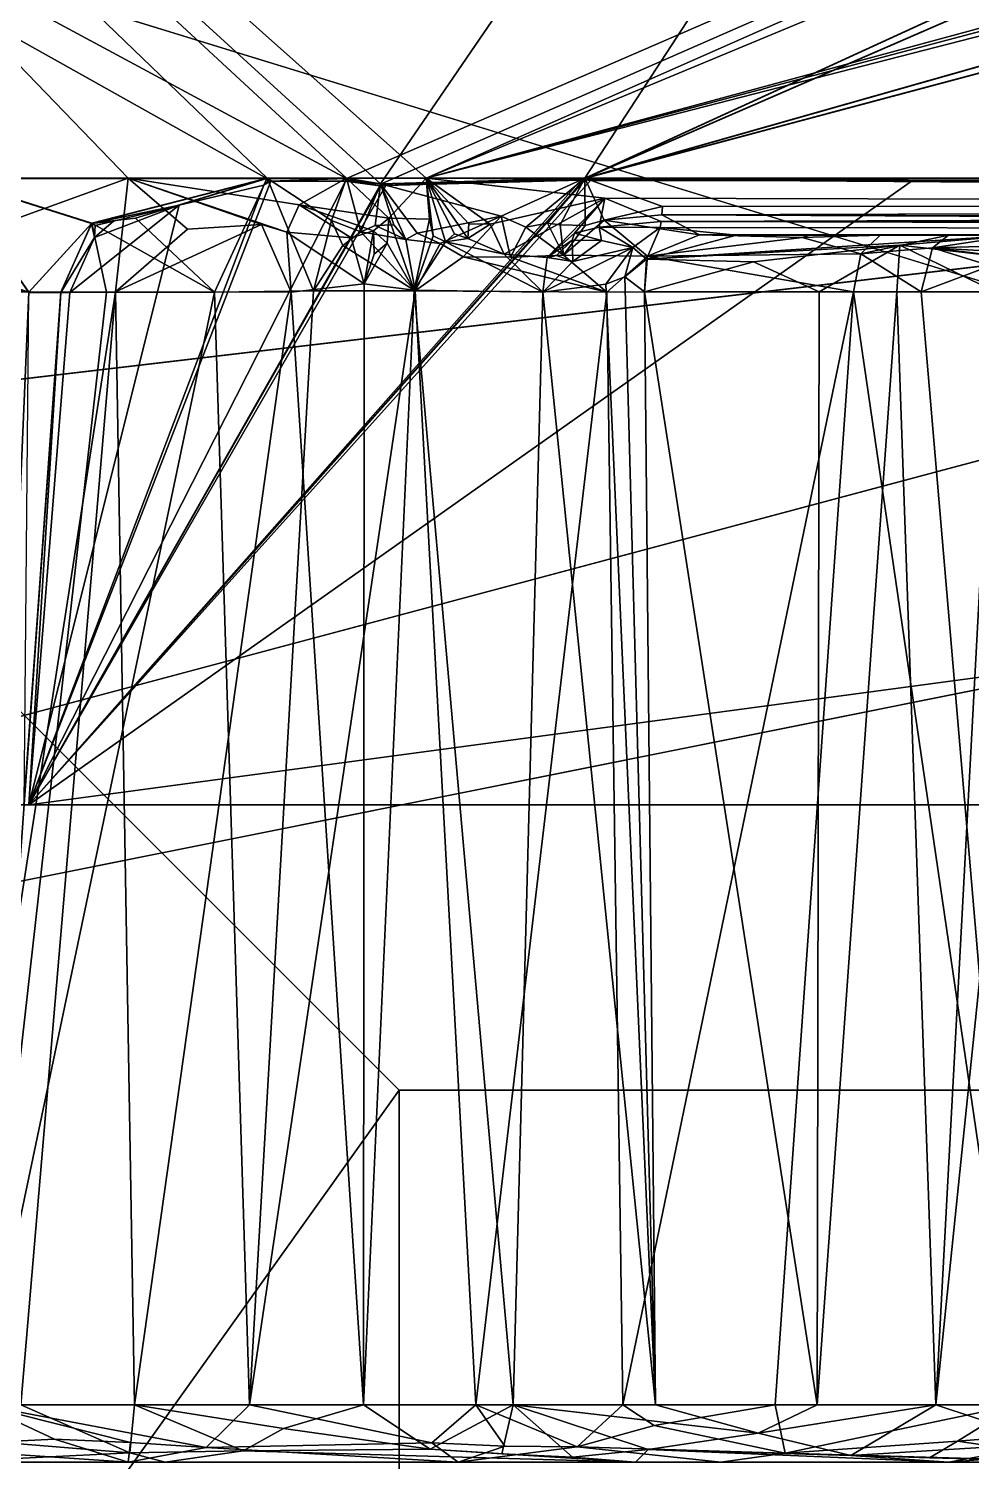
# Model space of a CAD drawing. Extents: x -30 to 83, y -53 to 60.
# Drawn here: x 8.7 to 12, y -9.3 to -4.28 of the extents above; entities that cross this region are included whole.
import ezdxf

# ---------------------------------------------------------------- set-up
doc = ezdxf.new("R2010")
doc.units = 0
doc.header["$MEASUREMENT"] = 0

msp = doc.modelspace()

# ---------------------------------------------------------------- linework, layer by layer
for points in [[(63.169998, -40), (-9.17, -40), (63.169998, 60)], [(-9.17, 60), (63.169998, 60), (-9.17, -40)], [(-7.187, 58, 2), (-7.187, -40, 2), (61.187, -40, 2)], [(61.187, 58, 2), (-7.187, 58, 2), (61.187, -40, 2)], [(2.69901, 1.776681, 54.30022), (25, 17.190451, 54.30022), (9.932811, -4.822289, 54.300491)], [(10.648721, -4.802359, 54.30022), (9.932811, -4.822289, 54.300491), (25, 17.190451, 54.30022)], [(25.00099, 1.776681, 54.30022), (10.648721, -4.802359, 54.30022), (25, 17.190451, 54.30022)], [(25.003, 1.777, 53.998001), (2.697, -0.973, 53.998001), (9.813, -4.804, 53.998001)], [(25.000391, 1.782931, 66.700218), (2.69901, 1.776681, 66.700218), (10.09194, -4.802359, 66.700218)], [(9.81355, -4.802359, 54.30022), (2.69901, 1.776681, 54.30022), (9.932811, -4.822289, 54.300491)], [(9.81355, -4.802359, 66.700218), (10.09194, -4.802359, 66.700218), (2.69901, 1.776681, 66.700218)], [(8.14322, -4.802359, 66.700218), (9.047991, -4.802359, 66.700218), (2.69901, 1.776681, 66.700218)], [(9.047991, -4.802359, 66.700218), (9.81355, -4.802359, 66.700218), (2.69901, 1.776681, 66.700218)], [(9.53516, -4.802359, 54.30022), (8.421611, -4.802359, 54.30022), (2.69901, 1.776681, 54.30022)], [(9.81355, -4.802359, 54.30022), (9.53516, -4.802359, 54.30022), (2.69901, 1.776681, 54.30022)], [(9.813, -4.804, 53.998001), (9.932, -4.824, 53.998001), (25.003, 1.777, 53.998001)], [(9.932, -4.824, 53.998001), (10.648, -4.804, 53.998001), (25.003, 1.777, 53.998001)], [(25.18186, 1.468151, 66.700218), (25.000391, 1.782931, 66.700218), (10.09194, -4.802359, 66.700218)], [(25.153999, 1.498, 53.998001), (25.003, 1.777, 53.998001), (10.648, -4.804, 53.998001)], [(25.00099, 1.776681, 54.30022), (25.152121, 1.498181, 54.30022), (10.648721, -4.802359, 54.30022)], [(25.18186, 1.468151, 66.700218), (10.09194, -4.802359, 66.700218), (25.109131, -0.734559, 66.700157)], [(25.153999, 1.498, 53.998001), (10.648, -4.804, 53.998001), (25.177, -0.679, 53.998001)], [(25.152121, 1.498181, 54.30022), (25.17527, -0.678509, 54.30022), (10.648721, -4.802359, 54.30022)], [(25.007999, -0.973, 53.998001), (25.177, -0.679, 53.998001), (10.648, -4.804, 53.998001)], [(25.00598, -0.972799, 54.3004), (10.648721, -4.802359, 54.30022), (25.17527, -0.678509, 54.30022)], [(25.03886, -0.842209, 66.700172), (25.109131, -0.734559, 66.700157), (10.09194, -4.802359, 66.700218)], [(25.00388, -0.972529, 66.700172), (25.03886, -0.842209, 66.700172), (10.09194, -4.802359, 66.700218)], [(-30, -1, 38), (30, -1, 38), (-30, -17, 38)], [(30, -17, 38), (-30, -17, 38), (30, -1, 38)], [(9.534, -4.804, 53.998001), (9.813, -4.804, 53.998001), (2.697, -0.973, 53.998001)], [(8.421, -4.804, 53.998001), (9.534, -4.804, 53.998001), (2.697, -0.973, 53.998001)], [(10.09194, -4.802359, 66.700218), (25, -4.803139, 66.700218), (25.00388, -0.972529, 66.700172)], [(25.007999, -0.973, 53.998001), (10.648, -4.804, 53.998001), (25.002001, -4.804, 53.998001)], [(10.648721, -4.802359, 54.30022), (25.00598, -0.972799, 54.3004), (25, -4.803139, 54.30022)], [(-30, -2.998, 52.002998), (30, -2.998, 52.002998), (-4.003, -6.998, 52.002998)], [(30, -2.998, 39.998001), (-30, -2.998, 39.998001), (-30, -15.003, 39.998001)], [(-30, -15.003, 39.998001), (30, -15.003, 39.998001), (30, -2.998, 39.998001)], [(30, -6.998, 52.002998), (-4.003, -6.998, 52.002998), (30, -2.998, 52.002998)], [(75, -3, 52), (5, -3, 52), (21.252998, -7.997999, 52)], [(5, -15, 40), (5, -3, 40), (75, -15, 40)], [(75, -3, 40), (75, -15, 40), (5, -3, 40)], [(5, -3, 52), (5, -15, 52), (9.998001, -7.997999, 52)], [(9.998001, -7.997999, 52), (21.252998, -7.997999, 52), (5, -3, 52)], [(9.00358, -5.201459, 66.68441), (9.047991, -4.802359, 66.700218), (7.94399, -5.202229, 66.653648)], [(8.14322, -4.802359, 66.700218), (7.94399, -5.202229, 66.653648), (9.047991, -4.802359, 66.700218)], [(8.421, -4.804, 53.998001), (8.699, -5.204, 53.998001), (8.92, -4.962, 53.999001)], [(8.421, -4.804, 53.998001), (8.92, -4.962, 53.999001), (9.534, -4.804, 53.998001)], [(8.700001, -5.202229, 54.30022), (8.421611, -4.802359, 54.30022), (8.921181, -4.960719, 54.301949)], [(8.421611, -4.802359, 54.30022), (9.53516, -4.802359, 54.30022), (8.921181, -4.960719, 54.301949)], [(8.700001, -5.202229, 54.30022), (8.47397, -5.127789, 54.306149), (8.421611, -4.802359, 54.30022)], [(10.645928, -4.807905, 54), (8.699983, -6.998, 54), (10.648022, -4.807648, 54)], [(10.650092, -4.808554, 54), (10.648022, -4.807648, 54), (8.699983, -6.998, 54)], [(10.644361, -4.808361, 54), (8.699983, -6.998, 54), (10.645928, -4.807905, 54)], [(10.634682, -4.810091, 54), (8.699983, -6.998, 54), (10.644361, -4.808361, 54)], [(10.668222, -4.811408, 54), (10.650092, -4.808554, 54), (8.699983, -6.998, 54)], [(9.951227, -4.829182, 54), (8.699983, -6.998, 54), (10.634682, -4.810091, 54)], [(10.668222, -4.811408, 54), (8.699983, -6.998, 54), (11.79632, -4.81112, 54)], [(8.699983, -6.998, 54), (25.002001, -4.81112, 54), (11.79632, -4.81112, 54)], [(25.002001, -4.81112, 54), (8.699983, -6.998, 54), (30, -6.998, 54)], [(9.929774, -4.829419, 54), (9.809581, -4.813549, 54), (8.699983, -6.998, 54)], [(9.523176, -4.827529, 54), (8.699983, -6.998, 54), (9.54858, -4.813549, 54)], [(9.809581, -4.813549, 54), (9.54858, -4.813549, 54), (8.699983, -6.998, 54)], [(9.534, -4.804, 53.998001), (8.92, -4.962, 53.999001), (9.227333, -4.897333, 54)], [(9.53516, -4.802359, 54.30022), (9.074361, -4.942789, 54.303699), (8.921181, -4.960719, 54.301949)], [(9.00358, -5.201459, 66.68441), (9.256571, -4.981459, 66.684471), (9.047991, -4.802359, 66.700218)], [(9.047991, -4.802359, 66.700218), (9.603841, -4.991729, 66.659103), (9.646911, -4.895999, 66.690529)], [(9.646911, -4.895999, 66.690529), (9.81355, -4.802359, 66.700218), (9.047991, -4.802359, 66.700218)], [(9.047991, -4.802359, 66.700218), (9.256571, -4.981459, 66.684471), (9.515551, -4.965769, 66.674591)], [(9.047991, -4.802359, 66.700218), (9.515551, -4.965769, 66.674591), (9.603841, -4.991729, 66.659103)], [(9.53516, -4.802359, 54.30022), (9.35112, -5.202229, 54.334499), (9.074361, -4.942789, 54.303699)], [(9.534, -4.804, 53.998001), (9.227333, -4.897333, 54), (9.523176, -4.827529, 54)], [(9.53516, -4.802359, 54.30022), (9.69803, -5.197979, 54.381611), (9.35112, -5.202229, 54.334499)], [(9.538025, -4.813753, 54), (9.534, -4.804, 53.998001), (9.523176, -4.827529, 54)], [(9.538025, -4.813753, 54), (9.523176, -4.827529, 54), (9.54858, -4.813549, 54)], [(9.54858, -4.813549, 54), (9.534, -4.804, 53.998001), (9.538025, -4.813753, 54)], [(9.534, -4.804, 53.998001), (9.54858, -4.813549, 54), (9.813, -4.804, 53.998001)], [(9.76056, -4.951089, 54.331852), (9.69803, -5.197979, 54.381611), (9.53516, -4.802359, 54.30022)], [(9.53516, -4.802359, 54.30022), (9.81355, -4.802359, 54.30022), (9.76056, -4.951089, 54.331852)], [(9.809581, -4.813549, 54), (9.813, -4.804, 53.998001), (9.54858, -4.813549, 54)], [(9.646911, -4.895999, 66.690529), (9.96123, -4.942939, 66.657608), (9.81355, -4.802359, 66.700218)], [(9.81355, -4.802359, 54.30022), (9.86375, -4.990689, 54.36216), (9.76056, -4.951089, 54.331852)], [(9.814613, -4.810064, 54), (9.813, -4.804, 53.998001), (9.809581, -4.813549, 54)], [(9.814613, -4.810064, 54), (9.809581, -4.813549, 54), (9.929774, -4.829419, 54)], [(9.813, -4.804, 53.998001), (9.814613, -4.810064, 54), (9.932, -4.824, 53.998001)], [(9.932811, -4.822289, 54.300491), (9.86375, -4.990689, 54.36216), (9.81355, -4.802359, 54.30022)], [(10.09194, -4.802359, 66.700218), (9.81355, -4.802359, 66.700218), (9.96123, -4.942939, 66.657608)], [(9.929774, -4.829419, 54), (9.932, -4.824, 53.998001), (9.814613, -4.810064, 54)], [(9.932, -4.824, 53.998001), (9.951227, -4.829182, 54), (10.648, -4.804, 53.998001)], [(10.355411, -4.936579, 54.34491), (9.932811, -4.822289, 54.300491), (10.648721, -4.802359, 54.30022)], [(10.634682, -4.810091, 54), (10.648, -4.804, 53.998001), (9.951227, -4.829182, 54)], [(10.10423, -4.946259, 66.654533), (10.09194, -4.802359, 66.700218), (9.96123, -4.942939, 66.657608)], [(10.09194, -4.802359, 66.700218), (10.24222, -4.963009, 66.63575), (10.316211, -4.963549, 66.626083)], [(10.718921, -4.872589, 66.686813), (10.09194, -4.802359, 66.700218), (10.316211, -4.963549, 66.626083)], [(10.116501, -5.005349, 66.60257), (10.09194, -4.802359, 66.700218), (10.10423, -4.946259, 66.654533)], [(10.09194, -4.802359, 66.700218), (10.19134, -4.998319, 66.600433), (10.23805, -5.013799, 66.580391)], [(10.09194, -4.802359, 66.700218), (10.23805, -5.013799, 66.580391), (10.24222, -4.963009, 66.63575)], [(10.15976, -5.025769, 66.579178), (10.19134, -4.998319, 66.600433), (10.09194, -4.802359, 66.700218)], [(10.09194, -4.802359, 66.700218), (10.116501, -5.005349, 66.60257), (10.15976, -5.025769, 66.579178)], [(10.718921, -4.872589, 66.686813), (25, -4.909649, 66.667877), (10.09194, -4.802359, 66.700218)], [(25, -4.803139, 66.700218), (10.09194, -4.802359, 66.700218), (25, -4.909649, 66.667877)], [(10.355411, -4.936579, 54.34491), (10.648721, -4.802359, 54.30022), (10.44166, -4.974769, 54.3904)], [(10.44166, -4.974769, 54.3904), (10.648721, -4.802359, 54.30022), (10.517401, -4.960069, 54.372269)], [(10.561931, -4.966619, 54.384899), (10.517401, -4.960069, 54.372269), (10.648721, -4.802359, 54.30022)], [(10.649011, -4.968349, 54.39098), (10.561931, -4.966619, 54.384899), (10.648721, -4.802359, 54.30022)], [(10.648, -4.804, 53.998001), (10.634682, -4.810091, 54), (10.6434, -4.807822, 54)], [(10.6434, -4.807822, 54), (10.634682, -4.810091, 54), (10.644361, -4.808361, 54)], [(10.648, -4.804, 53.998001), (10.6434, -4.807822, 54), (10.644361, -4.808361, 54)], [(10.645928, -4.807905, 54), (10.648, -4.804, 53.998001), (10.644361, -4.808361, 54)], [(10.648022, -4.807648, 54), (10.648, -4.804, 53.998001), (10.645928, -4.807905, 54)], [(10.668222, -4.811408, 54), (10.648, -4.804, 53.998001), (10.650092, -4.808554, 54)], [(10.650092, -4.808554, 54), (10.648, -4.804, 53.998001), (10.648022, -4.807648, 54)], [(11.79632, -4.81112, 54), (10.648, -4.804, 53.998001), (10.668222, -4.811408, 54)], [(10.648, -4.804, 53.998001), (11.79632, -4.81112, 54), (25.002001, -4.804, 53.998001)], [(10.716121, -4.950399, 54.36528), (10.649011, -4.968349, 54.39098), (10.648721, -4.802359, 54.30022)], [(10.92111, -4.902669, 54.327591), (10.716121, -4.950399, 54.36528), (10.648721, -4.802359, 54.30022)], [(25, -4.803139, 54.30022), (25, -4.891629, 54.325039), (10.648721, -4.802359, 54.30022)], [(10.92111, -4.902669, 54.327591), (10.648721, -4.802359, 54.30022), (25, -4.891629, 54.325039)], [(25.002001, -4.81112, 54), (25.002001, -4.804, 53.998001), (11.79632, -4.81112, 54)], [(9.227333, -4.897333, 54), (8.699983, -6.998, 54), (9.523176, -4.827529, 54)], [(8.699983, -6.998, 54), (9.951227, -4.829182, 54), (9.933774, -4.829434, 54)], [(9.931294, -4.829725, 54), (9.929774, -4.829419, 54), (8.699983, -6.998, 54)], [(9.931294, -4.829725, 54), (8.699983, -6.998, 54), (9.933774, -4.829434, 54)], [(9.86375, -4.990689, 54.36216), (9.932811, -4.822289, 54.300491), (9.914181, -4.969039, 54.351181)], [(9.932811, -4.822289, 54.300491), (9.97916, -4.966839, 54.35331), (9.914181, -4.969039, 54.351181)], [(9.931294, -4.829725, 54), (9.932, -4.824, 53.998001), (9.929774, -4.829419, 54)], [(9.933774, -4.829434, 54), (9.932, -4.824, 53.998001), (9.931294, -4.829725, 54)], [(9.951227, -4.829182, 54), (9.932, -4.824, 53.998001), (9.935084, -4.828169, 54)], [(9.932, -4.824, 53.998001), (9.933854, -4.828063, 54), (9.935084, -4.828169, 54)], [(9.933854, -4.828063, 54), (9.932, -4.824, 53.998001), (9.933774, -4.829434, 54)], [(10.060861, -4.995549, 54.383911), (10.0211, -5.017779, 54.396191), (9.932811, -4.822289, 54.300491)], [(10.060861, -4.995549, 54.383911), (9.932811, -4.822289, 54.300491), (10.355411, -4.936579, 54.34491)], [(9.932811, -4.822289, 54.300491), (10.0211, -5.017779, 54.396191), (9.97916, -4.966839, 54.35331)], [(9.933854, -4.828063, 54), (9.933774, -4.829434, 54), (9.935084, -4.828169, 54)], [(9.935084, -4.828169, 54), (9.933774, -4.829434, 54), (9.951227, -4.829182, 54)], [(8.844, -5.204, 54), (8.699983, -6.998, 54), (9.227333, -4.897333, 54)], [(8.9304, -5.0104, 54), (8.844, -5.204, 54), (9.227333, -4.897333, 54)], [(8.997, -4.953, 54), (9.227333, -4.897333, 54), (8.92, -4.962, 53.999001)], [(8.997, -4.953, 54), (8.9304, -5.0104, 54), (9.227333, -4.897333, 54)], [(9.829941, -5.011439, 66.630608), (9.646911, -4.895999, 66.690529), (9.603841, -4.991729, 66.659103)], [(9.646911, -4.895999, 66.690529), (9.90843, -4.987219, 66.637062), (9.96123, -4.942939, 66.657608)], [(9.646911, -4.895999, 66.690529), (9.829941, -5.011439, 66.630608), (9.90843, -4.987219, 66.637062)], [(10.316211, -4.963549, 66.626083), (10.36608, -5.069389, 66.509651), (10.718921, -4.872589, 66.686813)], [(10.515861, -5.081269, 66.474861), (10.718921, -4.872589, 66.686813), (10.36608, -5.069389, 66.509651)], [(10.718921, -4.872589, 66.686813), (10.515861, -5.081269, 66.474861), (10.61227, -4.995629, 66.558983)], [(10.698131, -4.974659, 66.597687), (10.718921, -4.872589, 66.686813), (10.61227, -4.995629, 66.558983)], [(10.718921, -4.872589, 66.686813), (10.698131, -4.974659, 66.597687), (10.91545, -4.955079, 66.628662)], [(10.91827, -4.930999, 54.347172), (10.716121, -4.950399, 54.36528), (10.92111, -4.902669, 54.327591)], [(10.91545, -4.955079, 66.628662), (25, -4.909649, 66.667877), (10.718921, -4.872589, 66.686813)], [(25, -4.960109, 66.621582), (25, -4.909649, 66.667877), (10.91545, -4.955079, 66.628662)], [(10.91827, -4.930999, 54.347172), (10.92111, -4.902669, 54.327591), (25, -4.891629, 54.325039)], [(25, -4.891629, 54.325039), (25, -4.970179, 54.393269), (10.91827, -4.930999, 54.347172)], [(8.812, -5.204, 53.999001), (8.92, -4.962, 53.999001), (8.699, -5.204, 53.998001)], [(8.81251, -5.202229, 54.301239), (8.700001, -5.202229, 54.30022), (8.921181, -4.960719, 54.301949)], [(8.92, -4.962, 53.999001), (8.812, -5.204, 53.999001), (8.9304, -5.0104, 54)], [(8.81251, -5.202229, 54.301239), (8.921181, -4.960719, 54.301949), (8.97243, -5.202229, 54.30621)], [(8.997, -4.953, 54), (8.92, -4.962, 53.999001), (8.93303, -4.969333, 54)], [(8.93303, -4.969333, 54), (8.92, -4.962, 53.999001), (8.9304, -5.0104, 54)], [(8.921181, -4.960719, 54.301949), (9.074361, -4.942789, 54.303699), (9.35112, -5.202229, 54.334499)], [(8.97243, -5.202229, 54.30621), (8.921181, -4.960719, 54.301949), (9.35112, -5.202229, 54.334499)], [(8.93303, -4.969333, 54), (8.9304, -5.0104, 54), (8.997, -4.953, 54)], [(9.256571, -4.981459, 66.684471), (9.00358, -5.201459, 66.68441), (9.515551, -4.965769, 66.674591)], [(9.61882, -5.202229, 66.63176), (9.515551, -4.965769, 66.674591), (9.00358, -5.201459, 66.68441)], [(9.515551, -4.965769, 66.674591), (9.61882, -5.202229, 66.63176), (9.603841, -4.991729, 66.659103)], [(9.69803, -5.197979, 54.381611), (9.76056, -4.951089, 54.331852), (9.80095, -5.038859, 54.37748)], [(9.80095, -5.038859, 54.37748), (9.76056, -4.951089, 54.331852), (9.86375, -4.990689, 54.36216)], [(9.86375, -4.990689, 54.36216), (9.914181, -4.969039, 54.351181), (10.0211, -5.017779, 54.396191)], [(9.955681, -5.030429, 66.604378), (9.96123, -4.942939, 66.657608), (9.90843, -4.987219, 66.637062)], [(9.97916, -4.966839, 54.35331), (10.0211, -5.017779, 54.396191), (9.914181, -4.969039, 54.351181)], [(10.050241, -5.194929, 66.551422), (9.96123, -4.942939, 66.657608), (9.955681, -5.030429, 66.604378)], [(10.050241, -5.194929, 66.551422), (10.10423, -4.946259, 66.654533), (9.96123, -4.942939, 66.657608)], [(10.10423, -4.946259, 66.654533), (10.050241, -5.194929, 66.551422), (10.116501, -5.005349, 66.60257)], [(10.060861, -4.995549, 54.383911), (10.355411, -4.936579, 54.34491), (10.14107, -5.032319, 54.423248)], [(10.14107, -5.032319, 54.423248), (10.355411, -4.936579, 54.34491), (10.221971, -5.078549, 54.459919)], [(10.221971, -5.078549, 54.459919), (10.355411, -4.936579, 54.34491), (10.388141, -5.079149, 54.503319)], [(10.316211, -4.963549, 66.626083), (10.24222, -4.963009, 66.63575), (10.23805, -5.013799, 66.580391)], [(10.23805, -5.013799, 66.580391), (10.36608, -5.069389, 66.509651), (10.316211, -4.963549, 66.626083)], [(10.44166, -4.974769, 54.3904), (10.388141, -5.079149, 54.503319), (10.355411, -4.936579, 54.34491)], [(10.517401, -4.960069, 54.372269), (10.573211, -5.072199, 54.535389), (10.44166, -4.974769, 54.3904)], [(10.517401, -4.960069, 54.372269), (10.561931, -4.966619, 54.384899), (10.573211, -5.072199, 54.535389)], [(10.561931, -4.966619, 54.384899), (10.649011, -4.968349, 54.39098), (10.573211, -5.072199, 54.535389)], [(10.716121, -4.950399, 54.36528), (10.867471, -5.075649, 54.641682), (10.573211, -5.072199, 54.535389)], [(10.716121, -4.950399, 54.36528), (10.573211, -5.072199, 54.535389), (10.649011, -4.968349, 54.39098)], [(10.912601, -4.975929, 66.590553), (10.91545, -4.955079, 66.628662), (10.698131, -4.974659, 66.597687)], [(10.91827, -4.930999, 54.347172), (11.05017, -5.001629, 54.545769), (10.716121, -4.950399, 54.36528)], [(10.716121, -4.950399, 54.36528), (11.05017, -5.001629, 54.545769), (10.867471, -5.075649, 54.641682)], [(10.912601, -4.975929, 66.590553), (25, -4.991959, 66.560593), (10.91545, -4.955079, 66.628662)], [(25, -4.960109, 66.621582), (10.91545, -4.955079, 66.628662), (25, -4.991959, 66.560593)], [(25, -4.970179, 54.393269), (25, -4.993959, 54.44606), (10.91827, -4.930999, 54.347172)], [(10.91827, -4.930999, 54.347172), (25, -4.993959, 54.44606), (11.05017, -5.001629, 54.545769)], [(8.844, -5.204, 54), (8.9304, -5.0104, 54), (8.812, -5.204, 53.999001)], [(9.829941, -5.011439, 66.630608), (9.603841, -4.991729, 66.659103), (9.87567, -5.173259, 66.588013)], [(9.87567, -5.173259, 66.588013), (9.603841, -4.991729, 66.659103), (9.61882, -5.202229, 66.63176)], [(9.80095, -5.038859, 54.37748), (9.86375, -4.990689, 54.36216), (10.05403, -5.198009, 54.452541)], [(9.87567, -5.173259, 66.588013), (9.90843, -4.987219, 66.637062), (9.829941, -5.011439, 66.630608)], [(9.86375, -4.990689, 54.36216), (10.0211, -5.017779, 54.396191), (10.05403, -5.198009, 54.452541)], [(9.90843, -4.987219, 66.637062), (9.87567, -5.173259, 66.588013), (9.91076, -5.069659, 66.593552)], [(9.91076, -5.069659, 66.593552), (9.955681, -5.030429, 66.604378), (9.90843, -4.987219, 66.637062)], [(10.060861, -4.995549, 54.383911), (10.14107, -5.032319, 54.423248), (10.0211, -5.017779, 54.396191)], [(10.14107, -5.032319, 54.423248), (10.05403, -5.198009, 54.452541), (10.0211, -5.017779, 54.396191)], [(10.15976, -5.025769, 66.579178), (10.116501, -5.005349, 66.60257), (10.050241, -5.194929, 66.551422)], [(10.15976, -5.025769, 66.579178), (10.23805, -5.013799, 66.580391), (10.19134, -4.998319, 66.600433)], [(10.36608, -5.069389, 66.509651), (10.23805, -5.013799, 66.580391), (10.15976, -5.025769, 66.579178)], [(10.573211, -5.072199, 54.535389), (10.388141, -5.079149, 54.503319), (10.44166, -4.974769, 54.3904)], [(10.604091, -5.020119, 66.509956), (10.61227, -4.995629, 66.558983), (10.515861, -5.081269, 66.474861)], [(10.61227, -4.995629, 66.558983), (10.604091, -5.020119, 66.509956), (10.706611, -5.020989, 66.484291)], [(10.698131, -4.974659, 66.597687), (10.61227, -4.995629, 66.558983), (10.706611, -5.020989, 66.484291)], [(10.81601, -5.045989, 66.413261), (10.912601, -4.975929, 66.590553), (10.698131, -4.974659, 66.597687)], [(10.81601, -5.045989, 66.413261), (10.698131, -4.974659, 66.597687), (10.706611, -5.020989, 66.484291)], [(10.912601, -4.975929, 66.590553), (10.81601, -5.045989, 66.413261), (10.864, -5.086369, 66.350517)], [(10.912601, -4.975929, 66.590553), (10.864, -5.086369, 66.350517), (11.17979, -5.002289, 66.400269)], [(12.16431, -5.002299, 65.8806), (11.17979, -5.002289, 66.400269), (10.864, -5.086369, 66.350517)], [(11.75206, -5.037879, 65.998039), (12.16431, -5.002299, 65.8806), (10.864, -5.086369, 66.350517)], [(11.41001, -5.011059, 54.765049), (10.867471, -5.075649, 54.641682), (11.05017, -5.001629, 54.545769)], [(11.41001, -5.011059, 54.765049), (11.61518, -5.067719, 54.96801), (10.867471, -5.075649, 54.641682)], [(10.912601, -4.975929, 66.590553), (11.17979, -5.002289, 66.400269), (25, -4.991959, 66.560593)], [(25, -5.002289, 54.49865), (11.05017, -5.001629, 54.545769), (25, -4.993959, 54.44606)], [(11.43394, -5.002299, 54.71442), (11.05017, -5.001629, 54.545769), (25, -5.002289, 54.49865)], [(11.41001, -5.011059, 54.765049), (11.05017, -5.001629, 54.545769), (11.43394, -5.002299, 54.71442)], [(11.17979, -5.002289, 66.400269), (12.16431, -5.002299, 65.8806), (25, -4.991959, 66.560593)], [(11.41001, -5.011059, 54.765049), (11.68321, -5.002299, 54.838909), (11.61518, -5.067719, 54.96801)], [(11.41001, -5.011059, 54.765049), (11.43394, -5.002299, 54.71442), (11.68321, -5.002299, 54.838909)], [(11.68321, -5.002299, 54.838909), (11.43394, -5.002299, 54.71442), (25, -5.002289, 54.49865)], [(11.922271, -5.002739, 54.981918), (11.61518, -5.067719, 54.96801), (11.68321, -5.002299, 54.838909)], [(11.86691, -5.046849, 55.076729), (11.61518, -5.067719, 54.96801), (11.922271, -5.002739, 54.981918)], [(25, -5.002289, 54.49865), (11.922271, -5.002739, 54.981918), (11.68321, -5.002299, 54.838909)], [(12.0828, -5.074979, 65.753998), (12.16431, -5.002299, 65.8806), (11.75206, -5.037879, 65.998039)], [(12.161981, -5.002509, 55.12347), (12.33372, -5.034619, 55.36272), (11.86691, -5.046849, 55.076729)], [(11.922271, -5.002739, 54.981918), (12.161981, -5.002509, 55.12347), (11.86691, -5.046849, 55.076729)], [(12.161981, -5.002509, 55.12347), (11.922271, -5.002739, 54.981918), (25, -5.002289, 54.49865)], [(10.05403, -5.198009, 54.452541), (9.69803, -5.197979, 54.381611), (9.80095, -5.038859, 54.37748)], [(9.87567, -5.173259, 66.588013), (9.955681, -5.030429, 66.604378), (9.91076, -5.069659, 66.593552)], [(9.87567, -5.173259, 66.588013), (10.050241, -5.194929, 66.551422), (9.955681, -5.030429, 66.604378)], [(10.50103, -5.202229, 66.432091), (10.15976, -5.025769, 66.579178), (10.050241, -5.194929, 66.551422)], [(10.14107, -5.032319, 54.423248), (10.221971, -5.078549, 54.459919), (10.05403, -5.198009, 54.452541)], [(10.50103, -5.202229, 66.432091), (10.36608, -5.069389, 66.509651), (10.15976, -5.025769, 66.579178)], [(10.515861, -5.081269, 66.474861), (10.36608, -5.069389, 66.509651), (10.50103, -5.202229, 66.432091)], [(10.606131, -5.095369, 66.429527), (10.50103, -5.202229, 66.432091), (10.81601, -5.045989, 66.413261)], [(10.722051, -5.174769, 66.363091), (10.81601, -5.045989, 66.413261), (10.50103, -5.202229, 66.432091)], [(10.515861, -5.081269, 66.474861), (10.54922, -5.073309, 66.465401), (10.604091, -5.020119, 66.509956)], [(10.604091, -5.020119, 66.509956), (10.54922, -5.073309, 66.465401), (10.606131, -5.095369, 66.429527)], [(10.604091, -5.020119, 66.509956), (10.606131, -5.095369, 66.429527), (10.706611, -5.020989, 66.484291)], [(10.81601, -5.045989, 66.413261), (10.706611, -5.020989, 66.484291), (10.606131, -5.095369, 66.429527)], [(10.788791, -5.148879, 66.345612), (10.81601, -5.045989, 66.413261), (10.722051, -5.174769, 66.363091)], [(10.788791, -5.148879, 66.345612), (10.864, -5.086369, 66.350517), (10.81601, -5.045989, 66.413261)], [(11.239261, -5.095759, 66.191544), (11.75206, -5.037879, 65.998039), (10.864, -5.086369, 66.350517)], [(11.61518, -5.067719, 54.96801), (11.590341, -5.200659, 55.015152), (10.867471, -5.075649, 54.641682)], [(11.75206, -5.037879, 65.998039), (11.239261, -5.095759, 66.191544), (11.469581, -5.200659, 66.045601)], [(11.469581, -5.200659, 66.045601), (11.74125, -5.201439, 65.902191), (11.75206, -5.037879, 65.998039)], [(11.590341, -5.200659, 55.015152), (11.61518, -5.067719, 54.96801), (11.82637, -5.200659, 55.14616)], [(11.86691, -5.046849, 55.076729), (11.82637, -5.200659, 55.14616), (11.61518, -5.067719, 54.96801)], [(11.74125, -5.201439, 65.902191), (12.08765, -5.201439, 65.692757), (11.75206, -5.037879, 65.998039)], [(12.08765, -5.201439, 65.692757), (12.0828, -5.074979, 65.753998), (11.75206, -5.037879, 65.998039)], [(11.82637, -5.200659, 55.14616), (11.86691, -5.046849, 55.076729), (12.069651, -5.110139, 55.26685)], [(12.521231, -5.084059, 55.567959), (11.86691, -5.046849, 55.076729), (12.33372, -5.034619, 55.36272)], [(12.521231, -5.084059, 55.567959), (12.297331, -5.100829, 55.414162), (11.86691, -5.046849, 55.076729)], [(12.069651, -5.110139, 55.26685), (11.86691, -5.046849, 55.076729), (12.297331, -5.100829, 55.414162)], [(10.05403, -5.198009, 54.452541), (10.221971, -5.078549, 54.459919), (10.72531, -5.202229, 54.64035)], [(10.388141, -5.079149, 54.503319), (10.72531, -5.202229, 54.64035), (10.221971, -5.078549, 54.459919)], [(10.388141, -5.079149, 54.503319), (10.573211, -5.072199, 54.535389), (10.72531, -5.202229, 54.64035)], [(10.50103, -5.202229, 66.432091), (10.606131, -5.095369, 66.429527), (10.515861, -5.081269, 66.474861)], [(10.54922, -5.073309, 66.465401), (10.515861, -5.081269, 66.474861), (10.606131, -5.095369, 66.429527)], [(10.867471, -5.075649, 54.641682), (10.72531, -5.202229, 54.64035), (10.573211, -5.072199, 54.535389)], [(10.867471, -5.075649, 54.641682), (10.857511, -5.200659, 54.68771), (10.72531, -5.202229, 54.64035)], [(10.857511, -5.200659, 66.312729), (10.864, -5.086369, 66.350517), (10.788791, -5.148879, 66.345612)], [(10.867471, -5.075649, 54.641682), (11.590341, -5.200659, 55.015152), (10.857511, -5.200659, 54.68771)], [(10.864, -5.086369, 66.350517), (10.857511, -5.200659, 66.312729), (11.239261, -5.095759, 66.191544)], [(10.857511, -5.200659, 66.312729), (11.469581, -5.200659, 66.045601), (11.239261, -5.095759, 66.191544)], [(12.069651, -5.110139, 55.26685), (12.38868, -5.200659, 55.5187), (11.82637, -5.200659, 55.14616)], [(8.47397, -5.127789, 54.306149), (8.700001, -5.202229, 54.30022), (8.570271, -5.184039, 54.30191)], [(10.722051, -5.174769, 66.363091), (10.89636, -9.100949, 66.298149), (10.788791, -5.148879, 66.345612)], [(10.89636, -9.100949, 66.298149), (10.857511, -5.200659, 66.312729), (10.788791, -5.148879, 66.345612)], [(9.00358, -5.201459, 66.68441), (7.94399, -5.202229, 66.653648), (8.397221, -9.100949, 66.691566)], [(9.00358, -5.201459, 66.68441), (8.397221, -9.100949, 66.691566), (8.672111, -9.100949, 66.698799)], [(8.700001, -5.202229, 54.30022), (8.53201, -9.100949, 54.302509), (8.570271, -5.184039, 54.30191)], [(8.700001, -5.202229, 54.30022), (8.81251, -5.202229, 54.301239), (8.53201, -9.100949, 54.302509)], [(8.81251, -5.202229, 54.301239), (8.97243, -5.202229, 54.30621), (8.53201, -9.100949, 54.302509)], [(8.97243, -5.202229, 54.30621), (9.35112, -5.202229, 54.334499), (8.53201, -9.100949, 54.302509)], [(8.53201, -9.100949, 54.302509), (9.35112, -5.202229, 54.334499), (9.473391, -9.100949, 54.350132)], [(9.070971, -9.100949, 66.689102), (9.00358, -5.201459, 66.68441), (8.672111, -9.100949, 66.698799)], [(8.682707, -6.998, 53.999458), (8.699983, -6.998, 54), (8.812, -5.204, 53.999001)], [(8.682707, -6.998, 53.999458), (8.812, -5.204, 53.999001), (8.699, -5.204, 53.998001)], [(8.844, -5.204, 54), (8.812, -5.204, 53.999001), (8.699983, -6.998, 54)], [(9.61882, -5.202229, 66.63176), (9.00358, -5.201459, 66.68441), (9.070971, -9.100949, 66.689102)], [(9.070971, -9.100949, 66.689102), (9.87289, -9.100949, 66.588257), (9.61882, -5.202229, 66.63176)], [(9.69803, -5.197979, 54.381611), (9.473391, -9.100949, 54.350132), (9.35112, -5.202229, 54.334499)], [(9.69803, -5.197979, 54.381611), (10.05403, -5.198009, 54.452541), (9.473391, -9.100949, 54.350132)], [(10.26685, -9.100949, 54.502998), (9.473391, -9.100949, 54.350132), (10.05403, -5.198009, 54.452541)], [(9.87567, -5.173259, 66.588013), (9.61882, -5.202229, 66.63176), (9.87289, -9.100949, 66.588257)], [(9.87567, -5.173259, 66.588013), (9.87289, -9.100949, 66.588257), (10.050241, -5.194929, 66.551422)], [(9.87289, -9.100949, 66.588257), (10.397261, -9.100949, 66.463371), (10.050241, -5.194929, 66.551422)], [(10.50103, -5.202229, 66.432091), (10.050241, -5.194929, 66.551422), (10.397261, -9.100949, 66.463371)], [(10.05403, -5.198009, 54.452541), (10.72531, -5.202229, 54.64035), (10.26685, -9.100949, 54.502998)], [(10.26685, -9.100949, 54.502998), (10.72531, -5.202229, 54.64035), (10.78184, -9.100949, 54.661758)], [(10.89636, -9.100949, 66.298149), (10.50103, -5.202229, 66.432091), (10.397261, -9.100949, 66.463371)], [(10.89636, -9.100949, 66.298149), (10.722051, -5.174769, 66.363091), (10.50103, -5.202229, 66.432091)], [(10.72531, -5.202229, 54.64035), (11.590341, -5.200659, 55.015152), (10.78184, -9.100949, 54.661758)], [(10.857511, -5.200659, 54.68771), (11.590341, -5.200659, 55.015152), (10.72531, -5.202229, 54.64035)], [(11.314871, -9.100949, 54.880291), (10.78184, -9.100949, 54.661758), (11.590341, -5.200659, 55.015152)], [(10.857511, -5.200659, 66.312729), (11.46236, -9.100949, 66.046318), (11.469581, -5.200659, 66.045601)], [(10.89636, -9.100949, 66.298149), (11.46236, -9.100949, 66.046318), (10.857511, -5.200659, 66.312729)], [(12.160351, -9.100949, 55.360592), (11.314871, -9.100949, 54.880291), (11.590341, -5.200659, 55.015152)], [(11.74125, -5.201439, 65.902191), (11.469581, -5.200659, 66.045601), (11.46236, -9.100949, 66.046318)], [(11.46236, -9.100949, 66.046318), (11.878051, -9.100949, 65.82373), (11.74125, -5.201439, 65.902191)], [(11.590341, -5.200659, 55.015152), (11.82637, -5.200659, 55.14616), (12.160351, -9.100949, 55.360592)], [(12.08765, -5.201439, 65.692757), (11.74125, -5.201439, 65.902191), (11.878051, -9.100949, 65.82373)], [(11.82637, -5.200659, 55.14616), (12.38868, -5.200659, 55.5187), (12.160351, -9.100949, 55.360592)], [(12.08765, -5.201439, 65.692757), (11.878051, -9.100949, 65.82373), (12.2802, -5.200659, 65.562057)], [(12.43599, -9.100949, 65.446327), (12.2802, -5.200659, 65.562057), (11.878051, -9.100949, 65.82373)], [(30, -6.998, 52.002998), (8.682707, -6.998, 53.999458), (-4.003, -6.998, 52.002998)], [(8.682707, -6.998, 53.999458), (30, -6.998, 52.002998), (8.699983, -6.998, 54)], [(30, -6.998, 52.002998), (30, -6.998, 54), (8.699983, -6.998, 54)], [(9.998001, -13.003, 52), (9.998001, -7.997999, 52), (5, -15, 52)], [(9.998001, -7.997999, 41.998001), (9.998001, -7.997999, 52), (9.998001, -13.003, 52)], [(9.998001, -7.997999, 41.998001), (9.998001, -13.003, 52), (9.998001, -13.003, 41.998001)], [(9.998001, -7.997999, 52), (9.998001, -7.997999, 41.998001), (21.252998, -7.997999, 41.998001)], [(9.998001, -7.997999, 52), (21.252998, -7.997999, 41.998001), (21.252998, -7.997999, 52)], [(9.998001, -13.003, 41.998001), (21.252998, -13.003, 41.998001), (21.252998, -7.997999, 41.998001)], [(9.998001, -13.003, 41.998001), (21.252998, -7.997999, 41.998001), (9.998001, -7.997999, 41.998001)], [(8.53201, -9.100949, 54.302509), (8.790071, -9.220149, 54.341949), (8.25718, -9.247659, 54.381752)], [(9.05437, -9.268769, 66.596878), (8.672111, -9.100949, 66.698799), (8.52284, -9.225019, 66.64727)], [(8.53201, -9.100949, 54.302509), (9.473391, -9.100949, 54.350132), (9.321151, -9.249599, 54.401371)], [(8.53201, -9.100949, 54.302509), (9.321151, -9.249599, 54.401371), (9.05687, -9.232439, 54.360611)], [(8.53201, -9.100949, 54.302509), (9.05687, -9.232439, 54.360611), (8.790071, -9.220149, 54.341949)], [(9.05437, -9.268769, 66.596878), (9.070971, -9.100949, 66.689102), (8.672111, -9.100949, 66.698799)], [(9.45082, -9.261889, 66.566551), (9.070971, -9.100949, 66.689102), (9.05437, -9.268769, 66.596878)], [(9.070971, -9.100949, 66.689102), (9.45082, -9.261889, 66.566551), (9.59245, -9.183449, 66.614754)], [(9.59245, -9.183449, 66.614754), (9.87289, -9.100949, 66.588257), (9.070971, -9.100949, 66.689102)], [(9.473391, -9.100949, 54.350132), (10.112391, -9.23354, 54.516731), (9.321151, -9.249599, 54.401371)], [(10.112391, -9.23354, 54.516731), (9.473391, -9.100949, 54.350132), (10.26685, -9.100949, 54.502998)], [(9.87289, -9.100949, 66.588257), (9.59245, -9.183449, 66.614754), (10.10694, -9.255549, 66.460602)], [(10.397261, -9.100949, 66.463371), (9.87289, -9.100949, 66.588257), (10.10694, -9.255549, 66.460602)], [(10.10694, -9.255549, 66.460602), (10.357551, -9.272099, 66.36956), (10.397261, -9.100949, 66.463371)], [(10.112391, -9.23354, 54.516731), (10.26685, -9.100949, 54.502998), (10.36816, -9.244999, 54.593319)], [(10.78184, -9.100949, 54.661758), (10.622001, -9.247659, 54.67461), (10.26685, -9.100949, 54.502998)], [(10.36816, -9.244999, 54.593319), (10.26685, -9.100949, 54.502998), (10.622001, -9.247659, 54.67461)], [(10.397261, -9.100949, 66.463371), (10.357551, -9.272099, 66.36956), (10.60503, -9.283479, 66.274406)], [(10.397261, -9.100949, 66.463371), (10.60503, -9.283479, 66.274406), (10.86974, -9.256469, 66.227882)], [(11.25629, -9.199869, 66.114662), (10.397261, -9.100949, 66.463371), (10.86974, -9.256469, 66.227882)], [(11.25629, -9.199869, 66.114662), (10.89636, -9.100949, 66.298149), (10.397261, -9.100949, 66.463371)], [(10.622001, -9.247659, 54.67461), (10.78184, -9.100949, 54.661758), (10.891371, -9.173229, 54.715462)], [(10.891371, -9.173229, 54.715462), (10.78184, -9.100949, 54.661758), (11.314871, -9.100949, 54.880291)], [(11.34986, -9.269609, 55.000359), (10.891371, -9.173229, 54.715462), (11.314871, -9.100949, 54.880291)], [(11.46236, -9.100949, 66.046318), (10.89636, -9.100949, 66.298149), (11.25629, -9.199869, 66.114662)], [(11.58002, -9.27745, 65.868347), (11.878051, -9.100949, 65.82373), (11.25629, -9.199869, 66.114662)], [(11.878051, -9.100949, 65.82373), (11.46236, -9.100949, 66.046318), (11.25629, -9.199869, 66.114662)], [(12.160351, -9.100949, 55.360592), (11.34986, -9.269609, 55.000359), (11.314871, -9.100949, 54.880291)], [(11.34986, -9.269609, 55.000359), (12.160351, -9.100949, 55.360592), (11.954181, -9.227969, 55.281662)], [(11.58002, -9.27745, 65.868347), (12.284801, -9.234869, 65.492706), (11.878051, -9.100949, 65.82373)], [(12.284801, -9.234869, 65.492706), (12.43599, -9.100949, 65.446327), (11.878051, -9.100949, 65.82373)], [(12.160351, -9.100949, 55.360592), (12.40958, -9.19136, 55.564041), (11.954181, -9.227969, 55.281662)], [(10.10694, -9.255549, 66.460602), (9.59245, -9.183449, 66.614754), (9.45082, -9.261889, 66.566551)], [(11.34986, -9.269609, 55.000359), (10.622001, -9.247659, 54.67461), (10.891371, -9.173229, 54.715462)], [(8.790071, -9.220149, 54.341949), (9.04817, -9.300889, 54.51033), (8.25718, -9.247659, 54.381752)], [(9.05437, -9.268769, 66.596878), (8.52284, -9.225019, 66.64727), (8.39702, -9.300889, 66.49115)], [(9.05687, -9.232439, 54.360611), (9.04817, -9.300889, 54.51033), (8.790071, -9.220149, 54.341949)], [(9.04817, -9.300889, 54.51033), (9.05687, -9.232439, 54.360611), (9.321151, -9.249599, 54.401371)], [(9.321151, -9.249599, 54.401371), (10.112391, -9.23354, 54.516731), (10.20454, -9.300889, 54.693378)], [(10.36816, -9.244999, 54.593319), (10.20454, -9.300889, 54.693378), (10.112391, -9.23354, 54.516731)], [(11.25629, -9.199869, 66.114662), (10.86974, -9.256469, 66.227882), (11.58002, -9.27745, 65.868347)], [(11.856, -9.285819, 55.314171), (11.34986, -9.269609, 55.000359), (11.954181, -9.227969, 55.281662)], [(11.92339, -9.300889, 65.54615), (12.284801, -9.234869, 65.492706), (11.58002, -9.27745, 65.868347)], [(11.954181, -9.227969, 55.281662), (12.45645, -9.300889, 55.82663), (11.856, -9.285819, 55.314171)], [(11.92339, -9.300889, 65.54615), (12.6092, -9.300889, 65.051941), (12.91115, -9.222079, 64.993118)], [(12.284801, -9.234869, 65.492706), (11.92339, -9.300889, 65.54615), (12.91115, -9.222079, 64.993118)], [(12.45645, -9.300889, 55.82663), (11.954181, -9.227969, 55.281662), (12.40958, -9.19136, 55.564041)], [(8.25718, -9.247659, 54.381752), (9.04817, -9.300889, 54.51033), (8.13716, -9.300889, 54.528099)], [(8.39702, -9.300889, 66.49115), (9.17805, -9.300889, 66.479729), (9.05437, -9.268769, 66.596878)], [(10.20454, -9.300889, 54.693378), (9.04817, -9.300889, 54.51033), (9.321151, -9.249599, 54.401371)], [(9.05437, -9.268769, 66.596878), (9.17805, -9.300889, 66.479729), (9.45082, -9.261889, 66.566551)], [(9.45082, -9.261889, 66.566551), (9.17805, -9.300889, 66.479729), (10.82551, -9.300889, 66.111122)], [(10.82551, -9.300889, 66.111122), (10.10694, -9.255549, 66.460602), (9.45082, -9.261889, 66.566551)], [(10.357551, -9.272099, 66.36956), (10.10694, -9.255549, 66.460602), (10.82551, -9.300889, 66.111122)], [(10.36816, -9.244999, 54.593319), (10.622001, -9.247659, 54.67461), (10.20454, -9.300889, 54.693378)], [(11.12532, -9.300889, 55.016499), (10.20454, -9.300889, 54.693378), (10.622001, -9.247659, 54.67461)], [(10.357551, -9.272099, 66.36956), (10.82551, -9.300889, 66.111122), (10.60503, -9.283479, 66.274406)], [(10.82551, -9.300889, 66.111122), (10.86974, -9.256469, 66.227882), (10.60503, -9.283479, 66.274406)], [(11.12532, -9.300889, 55.016499), (10.622001, -9.247659, 54.67461), (11.34986, -9.269609, 55.000359)], [(11.92339, -9.300889, 65.54615), (10.86974, -9.256469, 66.227882), (10.82551, -9.300889, 66.111122)], [(11.92339, -9.300889, 65.54615), (11.58002, -9.27745, 65.868347), (10.86974, -9.256469, 66.227882)], [(12.45645, -9.300889, 55.82663), (11.12532, -9.300889, 55.016499), (11.34986, -9.269609, 55.000359)], [(11.856, -9.285819, 55.314171), (12.45645, -9.300889, 55.82663), (11.34986, -9.269609, 55.000359)]]:
    msp.add_3dface(points)

doc.saveas('drawing.dxf')
